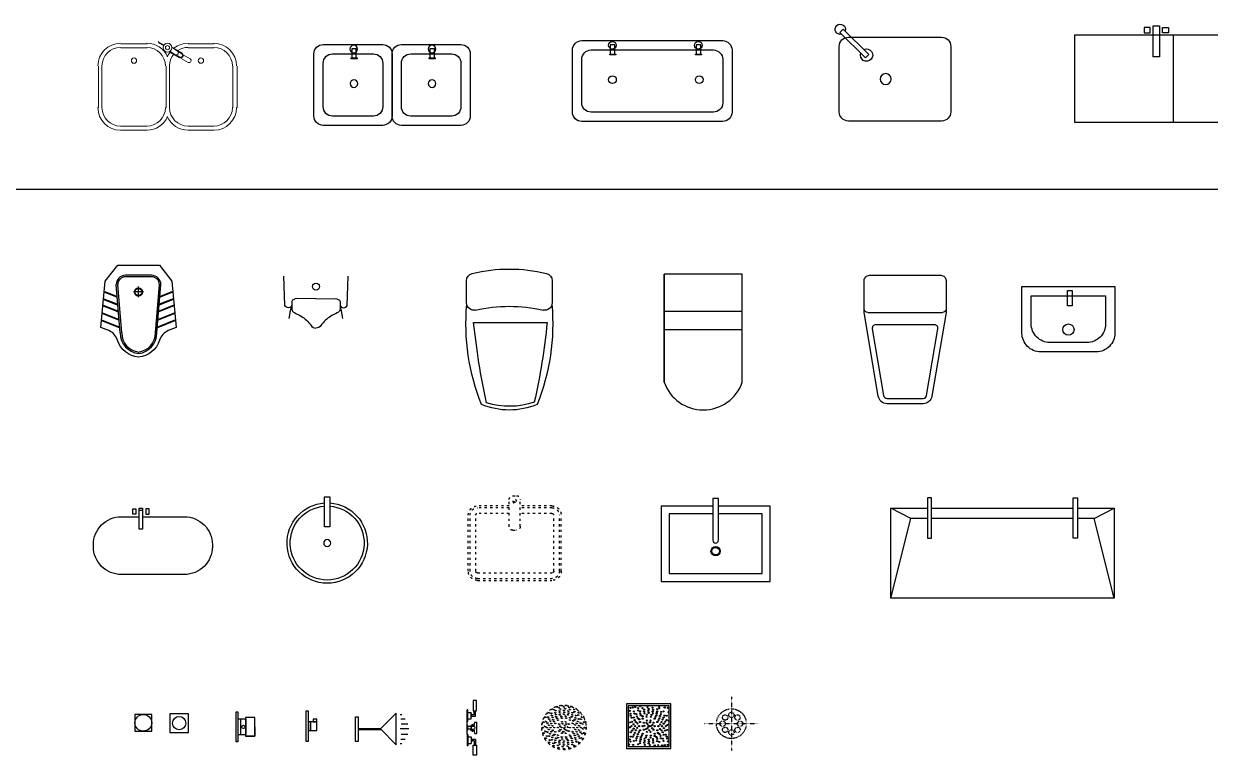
# Model space of a CAD drawing. Extents: x 185064 to 343242, y -369192 to -264966.
# Drawn here: x 191514 to 197893, y -341499 to -337568 of the extents above; entities that cross this region are included whole.
import ezdxf

# ---------------------------------------------------------------- set-up
doc = ezdxf.new("R2010")
doc.units = 0
for name, pattern in [('ACAD_ISO03W100', [30, 12, -18]), ('CENTER-1', [10, 6.25, -1.25, 1.25, -1.25]), ('HIDDEN2', [0.1875, 0.125, -0.0625]), ('HIDDENX2', [0.75, 0.5, -0.25])]:
    doc.linetypes.add(name, pattern=pattern)
for name, color, linetype in [('3', 3, 'Continuous'), ('4', 4, 'Continuous'), ('IDS-FIXT', 31, 'Continuous'), ('J--家具', 255, 'Continuous'), ('J.洁具', 2, 'Continuous'), ('固定家具', 3, 'Continuous'), ('文字', 2, 'Continuous')]:
    doc.layers.add(name, color=color, linetype=linetype)

# ---------------------------------------------------------------- blocks, each defined once
blk = doc.blocks.new('A$C321A7405')
at = {"color": 3}
for p, q in [((200.1, 76.9), (200.1, 71.8)), ((232.4, 76.9), (200.1, 76.9)), ((200.1, 71.8), (232.4, 71.8)), ((203.5, 23.1), (203.5, 76.9)), ((227.8, 76.9), (227.8, 23.1)), ((232.4, 71.8), (232.4, 76.9)), ((620.5, 76.9), (620.5, 71.8)), ((652.8, 76.9), (620.5, 76.9)), ((620.5, 71.8), (652.8, 71.8)), ((623.9, 23.1), (623.9, 76.9)), ((648.2, 76.9), (648.2, 23.1)), ((652.8, 71.8), (652.8, 76.9)), ((227.8, 23.1), (203.5, 23.1)), ((648.2, 23.1), (623.9, 23.1))]:
    blk.add_line(p, q, dxfattribs=at)
at = {"color": 3, "linetype": 'Continuous'}
for points in [[(370.4, 434.2), (50, 434.2, 0.414214), (0, 384.2), (0, 50, 0.414214), (50, 0), (370.4, 0, 0.414214), (420.4, 50), (420.4, 384.2, 0.414214)], [(790.8, 434.2), (470.4, 434.2, 0.414214), (420.4, 384.2), (420.4, 50, 0.414214), (470.4, 0), (790.8, 0, 0.414214), (840.8, 50), (840.8, 384.2, 0.414214)]]:
    blk.add_lwpolyline(points, format="xyb", close=True, dxfattribs=at)
at = {"color": 8}
for points in [[(320.4, 384.2), (100, 384.2, 0.414214), (50, 334.2), (50, 100, 0.414214), (100, 50), (320.4, 50, 0.414214), (370.4, 100), (370.4, 334.2, 0.414214)], [(740.8, 384.2), (520.4, 384.2, 0.414214), (470.4, 334.2), (470.4, 100, 0.414214), (520.4, 50), (740.8, 50, 0.414214), (790.8, 100), (790.8, 334.2, 0.414214)]]:
    blk.add_lwpolyline(points, format="xyb", close=True, dxfattribs=at)
at = {"color": 3}
for centre in [(215.1, 209.6), (635.5, 209.6), (214.6, 24.4), (635, 24.4)]:
    blk.add_circle(centre, 20.6, dxfattribs=at)
blk = doc.blocks.new('做成ACAD TuKuai0405')
at = {"color": 3, "linetype": 'Continuous'}
blk.add_lwpolyline([(0, -191.5, 0.428333), (28.5, -220), (199.3, -220), (650.1, -144.1, 0.366124), (689.7, -97.2), (689.7, 97.2, 0.366124), (650.1, 144.1), (199.3, 220), (28.5, 220, 0.415921), (0, 191.5)], format="xyb", close=True, dxfattribs=at)
blk.add_lwpolyline([(199.3, 201), (199.3, -201)], dxfattribs=at)
at = {"color": 8, "linetype": 'Continuous'}
blk.add_lwpolyline([(661.2, 97.2), (661.2, -97.2, -0.366124), (645.4, -116), (287.5, -176.3, -0.463996), (265.3, -157.5), (265.3, 157.5, -0.463996), (287.5, 176.3), (645.4, 116, -0.366124), (661.2, 97.2)], format="xyb", dxfattribs=at)
at = {"color": 3, "linetype": 'Continuous'}
for centre, start, end in [((180.3, 201), 0, 90), ((180.3, -201), 270.00001, 0)]:
    blk.add_arc(centre, 19, start, end, dxfattribs=at)
blk = doc.blocks.new('A$C58183757')
at = {"color": 8, "linetype": 'CENTER-1', "ltscale": 0.01}
for p, q in [((0, 160.4), (0, -160.4)), ((160.4, 0), (-160.4, 0))]:
    blk.add_line(p, q, dxfattribs=at)
at = {"color": 3, "linetype": 'HIDDENX2', "ltscale": 0.05}
blk.add_ellipse((0, 0), major_axis=(0, 88.9), ratio=1, start_param=-1.570796, end_param=4.712389, dxfattribs=at)
at = {"color": 8, "linetype": 'HIDDEN2', "ltscale": 0.05}
for centre, start_param, end_param in [((-52.3, 0), -1.570789, 4.712396), ((-37, 37), -1.570794, 4.712391), ((0, 52.3), -1.570789, 4.712396), ((37, 37), -1.570789, 4.712396), ((52.3, 0), -1.570789, 4.712396), ((-37, -37), -1.570789, 4.712396), ((0, -52.3), -1.570794, 4.712391), ((37, -37), -1.570789, 4.712396)]:
    blk.add_ellipse(centre, major_axis=(0, 15.9), ratio=1, start_param=start_param, end_param=end_param, dxfattribs=at)
blk = doc.blocks.new('XP-4')
at = {"color": 3, "linetype": 'Continuous'}
blk.add_lwpolyline([(0, -15.6), (0, 15.6), (-178.9, 15.6), (-178.9, -15.6)], close=True, dxfattribs=at)
blk.add_circle((-276, 0), 20.9, dxfattribs=at)
blk.add_arc((-276, 0), 240, 3.71774, 356.28226, dxfattribs=at)
at = {"color": 8}
blk.add_arc((-276, 0), 220.8, 3.87962, 356.12038, dxfattribs=at)
blk = doc.blocks.new('werwaer')
at = {"color": 3}
for p, q in [((1737314.7, -196845.3), (1737347, -196845.3)), ((1737314.7, -196850.4), (1737314.7, -196845.3)), ((1737318.1, -196796.6), (1737318.1, -196850.4)), ((1737342.5, -196796.6), (1737318.1, -196796.6)), ((1737342.5, -196850.4), (1737342.5, -196796.6)), ((1737347, -196845.3), (1737347, -196850.4)), ((1737776.8, -196845.3), (1737809.1, -196845.3)), ((1737776.8, -196850.4), (1737776.8, -196845.3)), ((1737780.2, -196796.6), (1737780.2, -196850.4)), ((1737804.6, -196796.6), (1737780.2, -196796.6)), ((1737804.6, -196850.4), (1737804.6, -196796.6)), ((1737809.1, -196845.3), (1737809.1, -196850.4)), ((1737347, -196850.4), (1737314.7, -196850.4)), ((1737809.1, -196850.4), (1737776.8, -196850.4))]:
    blk.add_line(p, q, dxfattribs=at)
at = {"color": 3, "linetype": 'Continuous'}
blk.add_lwpolyline([(1737922.3, -197207.7), (1737164.6, -197207.7, -0.414214), (1737114.6, -197157.7), (1737114.6, -196823.5, -0.414214), (1737164.6, -196773.5), (1737922.3, -196773.5, -0.414214), (1737972.3, -196823.5), (1737972.3, -197157.7, -0.414214)], format="xyb", close=True, dxfattribs=at)
at = {"color": 8}
blk.add_lwpolyline([(1737872.3, -197157.7), (1737214.6, -197157.7, -0.414214), (1737164.6, -197107.7), (1737164.6, -196873.5, -0.414214), (1737214.6, -196823.5), (1737872.3, -196823.5, -0.414214), (1737922.3, -196873.5), (1737922.3, -197107.7, -0.414214)], format="xyb", close=True, dxfattribs=at)
at = {"color": 3}
for centre in [(1737329.2, -196797.9), (1737791.3, -196797.9), (1737329.7, -196983.1), (1737796.1, -196983.1)]:
    blk.add_circle(centre, 20.6, dxfattribs=at)
blk = doc.blocks.new('A$C408E1D29')
at = {"color": 3, "linetype": 'ACAD_ISO03W100'}
for radius in [120, 118]:
    blk.add_circle((120, 120), radius, dxfattribs=at)
at = {"color": 250, "linetype": 'ACAD_ISO03W100'}
for centre in [(40.8, 199.2), (52.6, 196.6), (64, 217), (74, 199.7), (74.7, 211.4), (77.1, 189.9), (91, 228.2), (96.2, 208.9), (97.8, 188.5), (98.5, 199.1), (99.9, 220), (120, 232), (120, 212), (120, 192), (121.7, 202), (126.5, 221.8), (142.2, 188.5), (143.8, 208.9), (144.7, 198.2), (149, 228.2), (152.6, 216.7), (166, 199.7), (176, 217), (176.5, 204.9), (199.2, 199.2), (11.8, 149), (18.2, 126.5), (23, 176), (23.3, 152.6), (31.1, 143.8), (35.1, 176.5), (39.1, 133.3), (40.3, 166), (46.1, 155.6), (51.5, 142.2), (54.9, 185.1), (58.7, 129.4), (59.1, 175), (61.8, 162.3), (67, 152.2), (73.2, 142.6), (77.7, 178.2), (83.3, 170), (87.6, 160.7), (94.1, 138.8), (99.3, 127.5), (105.3, 180.2), (108.4, 170.7), (110.1, 150.4), (113, 140.9), (126, 130.4), (129.4, 181.3), (129.9, 150.4), (131.6, 170.7), (131.9, 138.5), (145.9, 138.8), (152.2, 173), (152.4, 160.7), (162.3, 178.2), (165.7, 188.1), (166.9, 142.6), (170, 156.7), (178.2, 162.3), (180.2, 134.7), (183.1, 172.4), (185.1, 185.1), (188.5, 142.2), (195.3, 152.5), (196.6, 187.4), (199.7, 166), (201.4, 130), (208.9, 143.8), (211.4, 165.3), (217, 176), (220, 140.1), (228.2, 149), (8, 120), (11.8, 91), (20, 99.9), (23, 64), (28, 120), (28.6, 74.7), (31.1, 96.2), (38.6, 110), (40.3, 74), (44.7, 87.5), (48, 120), (51.5, 97.8), (56.9, 67.6), (59.8, 105.3), (61.8, 77.7), (68, 120), (70, 83.3), (73.2, 97.4), (77.7, 61.8), (87.6, 79.3), (87.8, 67), (88, 120), (94.1, 101.2), (101.2, 108.5), (108, 120), (108.4, 69.3), (110.1, 89.6), (117.3, 98.2), (126, 109.6), (129.9, 89.6), (131.6, 69.3), (135.4, 104.3), (141.9, 122.2), (145.9, 101.2), (152, 120), (152.4, 79.3), (156.7, 70), (162.3, 61.8), (166.9, 97.4), (172, 120), (173, 87.8), (178.2, 77.7), (180.9, 65), (181.3, 110.6), (188.5, 97.8), (192, 120), (193.9, 84.4), (199.7, 74), (200.9, 106.7), (204.9, 63.5), (208.9, 96.2), (212, 120), (216.7, 87.4), (217, 64), (221.8, 113.5), (228.2, 91), (232, 120), (40.8, 40.8), (43.4, 52.6), (54.9, 54.9), (63.5, 35.1), (64, 23), (74, 40.3), (74.3, 51.9), (87.4, 23.3), (91, 11.8), (95.3, 41.8), (96.2, 31.1), (97.8, 51.5), (110.6, 58.7), (113.5, 18.2), (118.3, 38), (120, 48), (120, 28), (120, 8), (134.7, 59.8), (140.1, 20), (141.5, 40.9), (142.2, 51.5), (143.8, 31.1), (149, 11.8), (162.9, 50.1), (165.3, 28.6), (166, 40.3), (176, 23), (185.1, 54.9), (187.4, 43.4), (199.2, 40.8)]:
    blk.add_circle(centre, 3, dxfattribs=at)
at = {"color": 8, "linetype": 'ACAD_ISO03W100'}
blk.add_circle((120, 120), 5, dxfattribs=at)
blk = doc.blocks.new('A$C72E91987')
at = {"color": 3}
blk.add_line((26.9, 0.8), (16.9, 0.8), dxfattribs=at)
for points in [[(-98.1, -119.2), (141.9, -119.2), (141.9, 120.8), (-98.1, 120.8)], [(-88.1, -109.2), (131.9, -109.2), (131.9, 110.8), (-88.1, 110.8)]]:
    blk.add_lwpolyline(points, close=True, dxfattribs=at)
at = {"color": 250}
for centre in [(-80.5, 83.1), (-75.8, 98.5), (-75.5, 68), (-63.5, 101.4), (-57.3, 80), (-54.7, 68.2), (-50.1, 103.8), (-43.2, 65.9), (-34.6, 85.7), (-34.1, 97.8), (-24.1, 80.5), (-23.9, 68.9), (-23.6, 107.5), (-10.7, 97.5), (-2.8, 79), (-1.9, 89.7), (-0.4, 69.3), (12.5, 62.1), (15.4, 102.6), (20.2, 82.8), (21.9, 92.8), (21.9, 72.8), (36.6, 61), (42, 100.8), (43.4, 79.9), (44.1, 69.3), (45.7, 89.7), (64.8, 70.7), (67.2, 92.2), (67.9, 80.5), (77.9, 97.8), (78.5, 106.8), (86.9, 65.9), (89.3, 77.4), (101.1, 80), (108.1, 100.9), (126.1, 99.1), (128.6, 75.8), (-78.1, 20.9), (-75.1, 56.8), (-70.1, 0.8), (-69.5, 46.1), (-67, 24.6), (-59.5, 10.8), (-57.8, 46.8), (-53.4, 33.3), (-50.1, 0.8), (-46.6, 23.1), (-41.2, 53.2), (-38.3, 15.5), (-36.4, 43.1), (-30.1, 0.8), (-28.1, 37.5), (-25, 23.4), (-20.4, 59.1), (-10.5, 41.5), (-10.3, 53.8), (-10.1, 0.8), (-4, 19.6), (0, 3), (10, 19.3), (10.3, 51.5), (12, 31.2), (15.9, 11.2), (28.9, 21.7), (31.8, 31.2), (33.5, 51.5), (33.9, 0.8), (42.6, 8.3), (47.8, 19.6), (53.9, 0.8), (54.3, 41.5), (58.6, 50.8), (64.2, 59.1), (68.7, 23.4), (73.9, 0.8), (74.9, 33), (80.1, 43.1), (82.7, 55.8), (83.2, 10.2), (90.4, 23.1), (93.9, 0.8), (95.8, 36.4), (101.6, 46.8), (102.8, 14.2), (106.8, 57.3), (110.8, 24.6), (113.9, 0.8), (118.5, 33.4), (118.9, 56.8), (123.7, 7.3), (130.1, 29.8), (-79.9, -5.7), (-75.1, -55.2), (-74.8, -31.8), (-67, -23), (-63, -55.7), (-59, -12.5), (-57.8, -45.2), (-52, -34.8), (-46.6, -21.4), (-43.2, -64.2), (-39.4, -8.6), (-39, -54.2), (-36.4, -41.5), (-31.1, -31.4), (-25, -21.8), (-20.4, -57.4), (-14.8, -49.2), (-10.5, -39.8), (-4, -18), (6.5, -14.9), (7.2, -59.4), (10.3, -49.9), (12, -29.6), (15.9, -9.6), (24.6, -21), (31.3, -60.5), (31.8, -29.6), (33.5, -49.9), (40.7, -10.7), (47.8, -18), (54.1, -52.2), (54.3, -39.8), (64.2, -57.4), (68.7, -21.8), (71.9, -35.9), (80.1, -41.5), (82.1, -13.9), (85, -51.6), (86.9, -64.2), (90.4, -21.4), (97.2, -31.7), (98.4, -66.6), (101.6, -45.2), (103.3, -9.2), (110.8, -23), (113.3, -44.5), (118.9, -55.2), (121.9, -19.3), (122, -65.1), (-82.6, -97.8), (-80.3, -70.5), (-75.5, -81.9), (-61.6, -100), (-57.3, -78.4), (-45.5, -75.7), (-34.1, -96.2), (-24.1, -78.9), (-23.4, -90.6), (-21, -69.1), (-1.9, -88.1), (-0.4, -67.7), (0.4, -78.3), (1.8, -99.2), (21.9, -71.2), (21.9, -91.2), (23.6, -81.2), (28.4, -101), (44.1, -67.7), (45.7, -88.1), (46.6, -77.4), (54.4, -103), (67.6, -67.2), (67.9, -78.9), (72.7, -101.7), (78.4, -84.1), (93.3, -103.1), (101.1, -78.4), (108.2, -101), (123.4, -99.8), (125.2, -81.2)]:
    blk.add_circle(centre, 3, dxfattribs=at)
at = {"color": 3}
blk.add_circle((21.9, 0.8), 5, dxfattribs=at)
blk = doc.blocks.new('aweteart')
at = {"color": 3}
blk.add_wipeout([(544192.6, -751084.1), (544411.8, -751084.1), (544412.3, -751084.2), (544413.1, -751084.3), (544414.4, -751084.4), (544417, -751083.9), (544418.3, -751083.3), (544419.2, -751082.7), (544420.1, -751081.9), (544420.9, -751081.1), (544421.5, -751080.1), (544422, -751079.2), (544422.4, -751077.9), (544422.5, -751076.9), (544422.6, -751076), (544422.6, -751060.8), (544422.5, -751059.4), (544422.1, -751056.9), (544421.6, -751055.6), (544420.9, -751054.2), (544420.4, -751053.5), (544419.9, -751052.8), (544418.5, -751050.9), (544417.1, -751048.5), (544416, -751046.5), (544415.4, -751045), (544414.4, -751042.2), (544413.8, -751039.8), (544413.4, -751036.9), (544413.2, -751034.1), (544413.2, -751031.4), (544413.8, -751027), (544415.2, -751022.1), (544416.7, -751018.9), (544419, -751015.2), (544421.5, -751011.8), (544432.6, -750997.9), (544438.9, -750990.6), (544444, -750985.1), (544449.9, -750979), (544455.8, -750973.2), (544462.1, -750967.3), (544468.2, -750961.9), (544472.6, -750958.3), (544478.5, -750952.6), (544484.8, -750944.5), (544488.3, -750938.6), (544491, -750932.5), (544493.3, -750925.3), (544494.6, -750918.9), (544495.2, -750912), (544495.1, -750903.7), (544493.7, -750894.7), (544491.6, -750887.4), (544488.7, -750880.4), (544485.8, -750875.2), (544482.6, -750870.5), (544479.4, -750866.6), (544476.3, -750863.3), (544472.6, -750859.9), (544465.9, -750854.1), (544460.2, -750849.1), (544456.5, -750845.6), (544452.6, -750841.8), (544448, -750837.2), (544442.3, -750831.3), (544438.6, -750827.2), (544435, -750823.1), (544431.8, -750819.3), (544427.9, -750814.6), (544423.9, -750809.5), (544420.6, -750805.1), (544419, -750802.9), (544415.4, -750796.5), (544413.8, -750791.2), (544413.1, -750784.8), (544413.2, -750784), (544413.9, -750778.1), (544415.1, -750773.9), (544416.6, -750770.5), (544418.4, -750767.4), (544419.9, -750765.4), (544421.1, -750763.6), (544421.9, -750761.6), (544422.5, -750758.5), (544422.6, -750755.8), (544422.6, -750742.1), (544422.3, -750740), (544421.5, -750738), (544420.7, -750736.9), (544419.6, -750735.8), (544418.5, -750735), (544417.3, -750734.3), (544415.9, -750733.9), (544414.2, -750733.7), (544413.3, -750733.8), (544411.8, -750734.1), (544192.6, -750734.1)], dxfattribs=at).dxf.layer = 'J--家具'
at = {"layer": 'J--家具', "color": 8}
for points in [[(544349.9, -750778.8, 0.636046), (544349.9, -750742.1), (544192.6, -750735.9)], [(544313.4, -750909.1), (544312.6, -750804.7, -0.275651), (544327.8, -750778.8), (544363.6, -750778.8, -0.298622), (544389.5, -750795.8, 0.027436), (544406.5, -750828.6, 0.117492), (544456.5, -750882.2, -0.2463), (544471.2, -750909.1, 0.075507)], [(544313.4, -750909.1), (544312.6, -751013.4, 0.275651), (544327.8, -751039.3), (544363.6, -751039.3, 0.298622), (544389.5, -751022.3, -0.027436), (544406.5, -750989.6, -0.117492), (544456.5, -750935.9, 0.2463), (544471.2, -750909.1, -0.075507)], [(544349.9, -751039.3, -0.636046), (544349.9, -751076), (544192.6, -751082.3)]]:
    blk.add_lwpolyline(points, format="xyb", dxfattribs=at)
for points in [[(544419.9, -750765.3), (544378.8, -750771.6), (544352.3, -750777.4)], [(544419.9, -751052.8), (544378.8, -751046.5), (544352.3, -751040.7)]]:
    blk.add_lwpolyline(points, dxfattribs=at)
blk.add_circle((544248, -750909.1), 18.8, dxfattribs=at)
blk = doc.blocks.new('Wall Faucet')
at = {"layer": 'IDS-FIXT', "color": 3}
for p, q in [((52, 9.4, 0), (52, 13, 0)), ((114, 9.4, 0), (52, 9.4, 0)), ((65.5, 9.4, 0), (65.5, -7, 0)), ((100.5, 9.4, 0), (100.5, -7, 0)), ((114, 9.4, 0), (114, 13, 0)), ((114, 13, 0), (184, 13, 0)), ((184, 9.4, 0), (184, 13, 0)), ((184, 9.4, 0), (246, 9.4, 0)), ((197.5, 9.4, 0), (197.5, -7, 0)), ((232.5, 9.4, 0), (232.5, -7, 0)), ((246, 9.4, 0), (246, 13, 0)), ((79, -23, 0), (57, -23, 0)), ((87, -31, 0), (57, -31, 0)), ((100.5, -7, 0), (65.5, -7, 0)), ((76, -11, 0), (76, -7, 0)), ((90, -11, 0), (76, -11, 0)), ((79, -23, 0), (79, -11, 0)), ((87, -31, 0), (87, -11, 0)), ((90, -11, 0), (90, -7, 0)), ((197.5, -7, 0), (232.5, -7, 0)), ((208, -11, 0), (208, -7, 0)), ((208, -11, 0), (222, -11, 0)), ((211, -31, 0), (211, -11, 0)), ((211, -31, 0), (241, -31, 0)), ((219, -23, 0), (219, -11, 0)), ((219, -23, 0), (241, -23, 0)), ((222, -11, 0), (222, -7, 0)), ((296, -18.3, 0), (241, -18.3, 0)), ((241, -18.3, 0), (241, -35.8, 0)), ((241, -35.8, 0), (296, -35.8, 0)), ((296, -35.8, 0), (296, -18.3, 0)), ((296, -35.8, 0), (296, -35.8, 0))]:
    blk.add_line(p, q, dxfattribs=at)
at = {"layer": 'IDS-FIXT', "color": 3, "extrusion": (-2.18998e-09, 3.3527e-12, 1)}
for p, q in [((114, 13, 0), (52, 13, 0)), ((136.5, 9.4, 0), (136.5, 13, 0)), ((161.5, 13, 0), (136.5, 13, 0)), ((136.5, 9.4, 0), (161.5, 9.4, 0)), ((141.5, -2.4, 0), (141.5, 9.4, 0)), ((156.5, -2.4, 0), (156.5, 9.4, 0)), ((161.5, 9.4, 0), (161.5, 13, 0)), ((184, 13, 0), (246, 13, 0)), ((119.7, -27.6, 0), (119.7, -37.8, 0)), ((119.7, -37.8, 0), (179.9, -37.8, 0)), ((136.5, -18.2, 0), (131.5, -18.2, 0)), ((136.5, -18.2, 0), (136.2, -23.2, 0)), ((166.5, -18.2, 0), (161.5, -18.2, 0)), ((161.5, -18.2, 0), (161.5, -23.2, 0)), ((179.9, -28, 0), (179.9, -37.8, 0))]:
    blk.add_line(p, q, dxfattribs=at)
at = {"layer": 'IDS-FIXT', "color": 3, "extrusion": (-4.37996e-09, -5.1e-15, 1)}
for p, q in [((2, -18.3, 0), (57, -18.3, 0)), ((2, -35.8, 0), (2, -18.3, 0)), ((57, -35.8, 0), (2, -35.8, 0)), ((2, -35.8, 0), (2, -35.8, 0)), ((57, -18.3, 0), (57, -35.8, 0))]:
    blk.add_line(p, q, dxfattribs=at)
at = {"layer": 'IDS-FIXT', "color": 3, "extrusion": (-2.18998e-09, 3.3527e-12, 1)}
blk.add_circle((149, -18.2, 0), 9.39, dxfattribs=at)
for centre, radius, start, end in [((134.7, -50.6, 0), 27.5, 86.83269, 122.95449), ((149, -18.2, 0), 17.5, 115.37088, 179.99394), ((149, -18.2, 0), 12.5, 359.99394, 179.99394), ((149, -18.2, 0), 17.5, 359.99394, 64.61701), ((161.2, -61.7, 0), 38.6, 61.01826, 89.60303)]:
    blk.add_arc(centre, radius, start, end, dxfattribs=at)
blk = doc.blocks.new('23322')
at = {"color": 3, "lineweight": 0}
for points in [[(194366, -337588.4), (194341.5, -337590.8), (194318.7, -337597.9), (194298, -337609.1), (194280, -337624), (194265.2, -337642), (194254, -337662.6), (194246.9, -337685.4), (194244.4, -337709.9)], [(194366, -337610.5), (194345.9, -337612.5), (194327.3, -337618.3), (194310.4, -337627.5), (194295.6, -337639.6), (194283.5, -337654.3), (194274.3, -337671.2), (194268.5, -337689.9), (194266.5, -337709.9)], [(194367.6, -337591.5), (194509.7, -337591.5)], [(194367.6, -337613.6), (194509.7, -337613.6)], [(194619.5, -337661.3), (194611.2, -337645.5), (194600.8, -337631.2), (194588.5, -337618.8), (194574.7, -337608.2), (194559.5, -337599.8), (194543.2, -337593.5), (194526, -337589.7), (194508.1, -337588.4)], [(194607.6, -337709.9), (194605.5, -337689.9), (194599.7, -337671.2), (194590.6, -337654.3), (194578.4, -337639.6), (194563.7, -337627.5), (194546.8, -337618.3), (194528.1, -337612.5), (194508.1, -337610.5)], [(194598.1, -337601), (194569.7, -337585.2)], [(194572.1, -337579.1), (194569.9, -337579.7), (194570.4, -337581.8)], [(194601.2, -337597.8), (194572.8, -337582)], [(194586.2, -337594.5), (194588.4, -337593.9), (194587.9, -337591.7)], [(194699.1, -337642), (194645.5, -337610.5)], [(194696, -337645.2), (194645.5, -337613.6)], [(194729.1, -337588.4), (194709.3, -337590), (194690.1, -337594.8), (194671.9, -337602.7), (194655.1, -337613.5)], [(194729.1, -337610.5), (194714.9, -337611.5), (194700.9, -337614.5), (194687.6, -337619.6), (194675.1, -337626.5)], [(194730.7, -337591.5), (194869.7, -337591.5)], [(194730.7, -337613.6), (194869.7, -337613.6)], [(194989.7, -337709.9), (194987.2, -337685.4), (194980.1, -337662.6), (194968.9, -337642), (194954.1, -337624), (194936.1, -337609.1), (194915.4, -337597.9), (194892.6, -337590.8), (194868.1, -337588.4)], [(194967.6, -337709.9), (194965.5, -337689.9), (194959.7, -337671.2), (194950.6, -337654.3), (194938.4, -337639.6), (194923.7, -337627.5), (194906.8, -337618.3), (194888.1, -337612.5), (194868.1, -337610.5)], [(194633, -337635.6), (194624.5, -337648), (194617.7, -337661.4)], [(194629.7, -337635.7), (194683.4, -337667.3)], [(194651.9, -337647.3), (194642.3, -337661.4), (194635.4, -337676.7), (194631.1, -337693), (194629.7, -337709.9)], [(194632.8, -337632.6), (194683.4, -337664.2)], [(194660.3, -337649.9), (194664.4, -337651.4), (194668.6, -337651.2), (194672.5, -337649.4), (194675.4, -337646.2), (194676.9, -337642.1), (194676.7, -337637.8), (194674.9, -337634), (194671.7, -337631)], [(194670.7, -337654.7), (194689.7, -337667.3)], [(194689.7, -337667.3), (194670.7, -337654.7)], [(194702.3, -337648.4), (194680.2, -337635.7)], [(194702.3, -337648.4), (194680.2, -337635.7)], [(194680.7, -337665.3), (194686.1, -337667.2), (194691.5, -337666.9), (194696.4, -337664.6), (194700.3, -337660.4), (194702.2, -337655.1), (194701.9, -337649.7), (194699.6, -337644.8), (194695.4, -337640.9)], [(194682.4, -337662.6), (194686.5, -337664), (194690.7, -337663.8), (194694.6, -337662), (194697.6, -337658.8), (194699, -337654.7), (194698.8, -337650.4), (194697, -337646.6), (194693.8, -337643.6)], [(194692.8, -337670.5), (194730.7, -337692.6)], [(194743.4, -337673.6), (194705.5, -337651.5)], [(194729.7, -337691), (194733.9, -337692.5), (194738.1, -337692.3), (194742, -337690.5), (194744.9, -337687.2), (194746.4, -337683.1), (194746.2, -337678.9), (194744.4, -337675), (194741.2, -337672.1)], [(194247.6, -337935.7), (194247.6, -337711.5)], [(194266.5, -337935.7), (194266.5, -337711.5)], [(194610.7, -337935.7), (194610.7, -337711.5)], [(194629.7, -337935.7), (194629.7, -337711.5)], [(194970.7, -337935.7), (194970.7, -337711.5)], [(194992.8, -337935.7), (194992.8, -337711.5)], [(194244.4, -337934.2), (194246.9, -337958.7), (194254, -337981.5), (194265.2, -338002.1), (194280, -338020.1), (194298, -338035), (194318.7, -338046.2), (194341.5, -338053.3), (194366, -338055.7)], [(194266.5, -337934.2), (194268.5, -337954.2), (194274.3, -337972.9), (194283.5, -337989.8), (194295.6, -338004.5), (194310.4, -338016.6), (194327.3, -338025.8), (194345.9, -338031.6), (194366, -338033.6)], [(194508.1, -338033.6), (194528.1, -338031.6), (194546.8, -338025.8), (194563.7, -338016.6), (194578.4, -338004.5), (194590.6, -337989.8), (194599.7, -337972.9), (194605.5, -337954.2), (194607.6, -337934.2)], [(194629.7, -337934.2), (194631.7, -337954.2), (194637.5, -337972.9), (194646.7, -337989.8), (194658.8, -338004.5), (194673.5, -338016.6), (194690.4, -338025.8), (194709.1, -338031.6), (194729.1, -338033.6)], [(194868.1, -338055.7), (194892.6, -338053.3), (194915.4, -338046.2), (194936.1, -338035), (194954.1, -338020.1), (194968.9, -338002.1), (194980.1, -337981.5), (194987.2, -337958.7), (194989.7, -337934.2)], [(194868.1, -338033.6), (194888.1, -338031.6), (194906.8, -338025.8), (194923.7, -338016.6), (194938.4, -338004.5), (194950.6, -337989.8), (194959.7, -337972.9), (194965.5, -337954.2), (194967.6, -337934.2)], [(194508.1, -338055.7), (194526, -338054.4), (194543.2, -338050.6), (194559.5, -338044.3), (194574.7, -338035.9), (194588.5, -338025.3), (194600.8, -338012.8), (194611.2, -337998.6), (194619.5, -337982.7)], [(194617.7, -337982.7), (194626, -337998.6), (194636.5, -338012.8), (194648.7, -338025.3), (194662.5, -338035.9), (194677.7, -338044.3), (194694, -338050.6), (194711.3, -338054.4), (194729.1, -338055.7)], [(194509.7, -338033.6), (194367.6, -338033.6)], [(194509.7, -338055.7), (194367.6, -338055.7)], [(194869.7, -338033.6), (194730.7, -338033.6)], [(194869.7, -338055.7), (194730.7, -338055.7)]]:
    blk.add_lwpolyline(points, dxfattribs=at)
for centre, radius in [((194618.6, -337612), 23.7), ((194618.6, -337612), 11.1), ((194438.6, -337681.5), 14.2), ((194798.6, -337681.5), 14.2)]:
    blk.add_circle(centre, radius, dxfattribs=at)
blk = doc.blocks.new('aerteart')
at = {"color": 3, "linetype": 'ByBlock'}
for p, q in [((196542.8, -337420.4), (196041.2, -337420.4)), ((195992, -337469.5), (195992, -337821.4)), ((196591.9, -337821.4), (196591.9, -337469.5)), ((196041.2, -337870.6), (196542.8, -337870.6))]:
    blk.add_line(p, q, dxfattribs=at)
blk.add_circle((196242, -337645.5), 29.4, dxfattribs=at)
for centre, radius, start, end in [((196041.2, -337469.5), 49.1, 90, 180), ((196542.8, -337469.5), 49.1, 0, 90), ((196139.1, -337774.5), 33.2, 245.76625, 200.07601), ((196041.2, -337821.4), 49.1, 180, 270), ((196542.8, -337821.4), 49.1, 269.999, 0)]:
    blk.add_arc(centre, radius, start, end, dxfattribs=at)
at = {"layer": '文字', "color": 3}
blk.add_lwpolyline([(195995.8, -337895.9), (196014, -337914.2), (196152, -337778.4), (196133.8, -337760.1)], close=True, dxfattribs=at)
blk.add_arc((195998.2, -337913.2), 27.4, 74.94451, 18.864, dxfattribs=at)
blk = doc.blocks.new('1233')
at = {"color": 3}
for p, q in [((196634.9, -343369), (196596.4, -343466.4)), ((196638.7, -343369), (196600.1, -343466.4)), ((196673.2, -343373.2), (196637.7, -343462.8)), ((196677, -343373.2), (196641.4, -343462.8)), ((196714.2, -343377.6), (196681.9, -343459)), ((196717.9, -343377.6), (196685.7, -343459)), ((196748.1, -343381.2), (196718.5, -343455.9)), ((196751.8, -343381.2), (196722.2, -343455.9)), ((196787.3, -343385.5), (196760.8, -343452.2)), ((196791, -343385.5), (196764.5, -343452.2)), ((196568.2, -343468.8), (196828, -343447.5)), ((196568.9, -343476.8), (196828.7, -343455.5)), ((196788.5, -343593.5), (196788.5, -343539.6)), ((196870, -343637.5), (196870, -343497.5)), ((196878, -343637.5), (196878, -343497.5)), ((196760.5, -343567), (196817.8, -343567)), ((196568.2, -343666.3), (196828, -343687.5)), ((196568.9, -343658.3), (196828.7, -343679.6)), ((196634.9, -343766.1), (196596.4, -343668.7)), ((196638.7, -343766.1), (196600.1, -343668.7)), ((196673.2, -343761.9), (196637.7, -343672.3)), ((196677, -343761.9), (196641.4, -343672.3)), ((196714.2, -343757.5), (196681.9, -343676.1)), ((196717.9, -343757.5), (196685.7, -343676.1)), ((196748.1, -343753.9), (196718.5, -343679.2)), ((196751.8, -343753.9), (196722.2, -343679.2)), ((196787.3, -343749.6), (196760.8, -343682.9)), ((196791, -343749.6), (196764.5, -343682.9))]:
    blk.add_line(p, q, dxfattribs=at)
blk.add_lwpolyline([(196847.2, -343746.2), (196597.5, -343770.1), (196580.7, -343727.5, 0.228168), (196529.6, -343680.5, -0.304807), (196438.1, -343567.6, -0.30563), (196529.8, -343454.6, 0.227706), (196580.7, -343407.6), (196597.5, -343365), (196847.2, -343388.9), (196932.5, -343456.8), (196932.5, -343679.8), (196847.2, -343746.2)], format="xyb", dxfattribs=at)
for radius in [21.8, 18.8]:
    blk.add_circle((196788.5, -343567), radius, dxfattribs=at)
for centre, radius, start, end in [((196568.2, -343579.7), 110.9, 90, 173.72291), ((196568.2, -343579.7), 102.9, 90, 173.72291), ((196828, -343497.5), 50, 0, 90), ((196828, -343497.5), 42, 0, 90), ((196923.5, -343460.9), 9, 0, 63.57513), ((196568.2, -343555.4), 110.9, 186.27709, 270), ((196568.2, -343555.4), 102.9, 186.27709, 270), ((196828, -343637.5), 50, 270, 0), ((196828, -343637.5), 42, 270, 0)]:
    blk.add_arc(centre, radius, start, end, dxfattribs=at)
blk = doc.blocks.new('A$C305D0350')
at = {"layer": '3', "color": 3}
for p, q in [((3.2, 180.5), (3.2, 62)), ((463.2, 62), (463.2, 180.5))]:
    blk.add_line(p, q, dxfattribs=at)
for centre, radius, start, end in [((1166.5, 292.5), 1166.6, 158.1546, 185.01908), ((233.3, 375), 382.1, 67.01398, 113.05074), ((-700.2, 292.5), 1166.6, 354.98092, 21.85433), ((43.2, 180.5), 40, 77.46926, 180), ((233.2, 1035.4), 835.7, 257.46926, 282.53074), ((423.2, 180.5), 40, 0, 102.53074), ((43.2, 62), 40, 180, 256.18567), ((233.2, 834.8), 835.7, 256.18567, 283.81433), ((423.2, 62), 40, 283.81433, 0)]:
    blk.add_arc(centre, radius, start, end, dxfattribs=at)
at = {"layer": '4', "color": 3}
blk.add_line((40.8, 285.8), (436.6, 285.8), dxfattribs=at)
for centre, radius, start, end in [((4328.9, -181.7), 4313.5, 167.96811, 173.77703), ((233.7, 338.7), 398.4, 70.39046, 108.0654), ((-3039.5, -56), 3492.8, 5.61654, 12.73539)]:
    blk.add_arc(centre, radius, start, end, dxfattribs=at)
blk = doc.blocks.new('A$C321A376A')
at = {"layer": 'J.洁具', "color": 3, "ltscale": 15}
for p, q in [((0, 580.9), (0, 0)), ((420, 300), (0, 300)), ((420, 200), (0, 200))]:
    blk.add_line(p, q, dxfattribs=at)
at = {"layer": 'J.洁具', "color": 3}
blk.add_lwpolyline([(0, 0), (0, 580.9, -0.710215), (420, 580.9), (420, 0)], format="xyb", close=True, dxfattribs=at)
blk = doc.blocks.new('489')
at = {"layer": '固定家具', "color": 3, "linetype": 'ACAD_ISO03W100'}
for p, q in [((1097793.8, 109355.7), (1098193.8, 109355.7)), ((1097743.8, 109305.7), (1097743.8, 109125.7)), ((1098243.8, 109305.7), (1098243.8, 109005.7)), ((1097743.8, 109125.7), (1097743.8, 109005.7)), ((1097983.8, 109086.2), (1098003.8, 109086.2)), ((1097963.8, 109066.2), (1097963.8, 108920.8)), ((1098023.8, 109066.2), (1098023.8, 108920.8)), ((1097963.8, 108955.7), (1097793.8, 108955.7)), ((1098193.8, 108955.7), (1098023.8, 108955.7)), ((1097983.8, 108900.8), (1098003.8, 108900.8))]:
    blk.add_line(p, q, dxfattribs=at)
at = {"layer": '固定家具', "color": 8, "linetype": 'ACAD_ISO03W100'}
for p, q in [((1097793.8, 109345.7), (1098193.8, 109345.7)), ((1097753.8, 109305.7), (1097753.8, 109125.7)), ((1097783.8, 109305.7), (1097783.8, 109125.7)), ((1097793.8, 109315.7), (1098193.8, 109315.7)), ((1098203.8, 109305.7), (1098203.8, 109005.7)), ((1098233.8, 109305.7), (1098233.8, 109005.7)), ((1097753.8, 109125.7), (1097753.8, 109005.7)), ((1097783.8, 109125.7), (1097783.8, 109005.7)), ((1097963.8, 108995.7), (1097793.8, 108995.7)), ((1097963.8, 108965.7), (1097793.8, 108965.7)), ((1098193.8, 108995.7), (1098023.8, 108995.7)), ((1098193.8, 108965.7), (1098023.8, 108965.7))]:
    blk.add_line(p, q, dxfattribs=at)
at = {"layer": '固定家具', "color": 1, "linetype": 'ACAD_ISO03W100'}
for radius in [10, 5]:
    blk.add_circle((1097993.8, 108930.8), radius, dxfattribs=at)
at = {"layer": '固定家具', "color": 3, "linetype": 'ACAD_ISO03W100'}
for centre, radius, start, end in [((1097793.8, 109305.7), 50, 90, 180), ((1098193.8, 109305.7), 50, 0, 90), ((1097983.8, 109066.2), 20, 90, 180), ((1098003.8, 109066.2), 20, 0, 90), ((1097793.8, 109005.7), 50, 180, 270), ((1098193.8, 109005.7), 50, 270, 0), ((1097983.8, 108920.8), 20, 180, 270), ((1098003.8, 108920.8), 20, 270, 0)]:
    blk.add_arc(centre, radius, start, end, dxfattribs=at)
at = {"layer": '固定家具', "color": 8, "linetype": 'ACAD_ISO03W100'}
for centre, radius, start, end in [((1097793.8, 109305.7), 40, 90, 180), ((1098193.8, 109305.7), 40, 0, 90), ((1097793.8, 109305.7), 10, 90, 180), ((1098193.8, 109305.7), 10, 0, 90), ((1097793.8, 109005.7), 40, 180, 270), ((1097793.8, 109005.7), 10, 180, 270), ((1098193.8, 109005.7), 40, 270, 0), ((1098193.8, 109005.7), 10, 270, 0)]:
    blk.add_arc(centre, radius, start, end, dxfattribs=at)
blk = doc.blocks.new('1123111')
at = {"color": 3}
for p, q in [((193405.1, -341467.9), (193405.1, -341298.2)), ((193425.3, -341304.5), (193435.4, -341304.5)), ((193200.2, -341380), (193323.3, -341380)), ((193425.3, -341381.2), (193473.4, -341381.2)), ((193430, -341329.3), (193453.3, -341329.3)), ((193432.3, -341354.8), (193467.2, -341354.8)), ((193200.2, -341386), (193323.3, -341386)), ((193430, -341436.8), (193453.3, -341436.8)), ((193432.3, -341411.2), (193467.2, -341411.2)), ((193425.3, -341461.6), (193435.4, -341461.6))]:
    blk.add_line(p, q, dxfattribs=at)
blk.add_lwpolyline([(193185.2, -341316.8), (193200.2, -341316.8), (193200.2, -341449.8), (193185.2, -341449.8)], close=True, dxfattribs=at)
blk.add_lwpolyline([(193405.1, -341298.2), (193320.3, -341383), (193405.1, -341467.9)], dxfattribs=at)

msp = doc.modelspace()

# ---------------------------------------------------------------- linework, layer by layer
at = {"color": 3, "ltscale": 1000}
msp.add_line((197694, -337628.1), (197694, -338099.1), dxfattribs=at)
at = {"color": 8}
msp.add_line((185063.7, -338457.3), (218275.3, -338457.3), dxfattribs=at)
at = {"color": 3}
for p, q in [((196175.4, -340655.6), (196175.4, -340171.1)), ((196175.4, -340171.1), (196372.9, -340171.1)), ((196282.9, -340226.1), (196175.4, -340171.1)), ((196394.9, -340171.1), (197156.4, -340171.1)), ((197178.4, -340171.1), (197375.9, -340171.1)), ((197268.4, -340226.1), (197375.9, -340171.1)), ((197375.9, -340171.1), (197375.9, -340655.6)), ((192152.8, -340184.3), (192135.5, -340184.3)), ((196175.4, -340655.6), (196282.9, -340226.1)), ((196372.9, -340226.1), (196282.9, -340226.1)), ((197156.4, -340226.1), (196394.9, -340226.1)), ((197268.4, -340226.1), (197178.4, -340226.1)), ((197375.9, -340655.6), (197268.4, -340226.1)), ((197375.9, -340655.6), (196175.4, -340655.6)), ((192680, -341305.9), (192680, -341386.9))]:
    msp.add_line(p, q, dxfattribs=at)
at = {"color": 3, "ltscale": 3}
msp.add_line((193055.7, -341320.2), (193055.7, -341365.2), dxfattribs=at)
at = {"color": 3}
for points in [[(197569.5, -337588.6), (197538, -337588.6), (197538, -337616.1), (197569.5, -337616.1)], [(197636.5, -337588.6), (197668, -337588.6), (197668, -337616.1), (197636.5, -337616.1)], [(192135.5, -340283.3), (192135.5, -340172), (192152.8, -340172), (192152.8, -340283.3)], [(196372.9, -340115.6), (196372.9, -340333.1), (196394.9, -340333.1), (196394.9, -340115.6)], [(197178.4, -340115.6), (197178.4, -340333.1), (197156.4, -340333.1), (197156.4, -340115.6)], [(192100.3, -340203.6), (192100.3, -340174), (192116.9, -340174), (192116.9, -340203.6)], [(192188, -340203.6), (192188, -340174), (192171.4, -340174), (192171.4, -340203.6)], [(192300, -341376.4), (192400, -341376.4), (192400, -341276.4), (192300, -341276.4)], [(192665.6, -341266.4), (192665.6, -341426.4), (192656.6, -341426.4), (192656.6, -341266.4)], [(192665.6, -341305.9), (192665.6, -341386.9), (192710.6, -341386.9), (192710.6, -341305.9)], [(192706.6, -341296.4), (192706.6, -341396.4), (192756.6, -341396.4), (192756.6, -341296.4)]]:
    msp.add_lwpolyline(points, close=True, dxfattribs=at)
at = {"color": 3, "ltscale": 1000}
for points in [[(197586.5, -337580.1), (197619.5, -337580.1), (197619.5, -337745.1), (197586.5, -337745.1)], [(197165.5, -337628.1), (198027.5, -337628.1), (198027.5, -338099.1), (197165.5, -338099.1)]]:
    msp.add_lwpolyline(points, close=True, dxfattribs=at)
at = {"color": 3}
for points in [[(196880.5, -338980.8), (197380.2, -338980.8), (197380.2, -339231, -0.414214), (197280.2, -339331), (196980.5, -339331, -0.414214), (196880.5, -339231)], [(196930.5, -339030.8), (197330.2, -339030.8), (197330.2, -339181, -0.414214), (197230.2, -339281), (197030.5, -339281, -0.414214), (196930.5, -339181)]]:
    msp.add_lwpolyline(points, format="xyb", close=True, dxfattribs=at)
at = {"color": 3, "elevation": -0.5}
msp.add_lwpolyline([(197125.6, -339000.7), (197151.3, -339000.7), (197151.3, -339084.1), (197125.6, -339084.1)], close=True, dxfattribs=at)
at = {"color": 3, "ltscale": 15}
for points in [[(195218.9, -340160.1), (194941.4, -340160.1), (194941.4, -340565.1), (195526.4, -340565.1), (195526.4, -340160.1), (195248.9, -340160.1)], [(195248.9, -340343.6), (195248.9, -340119.2), (195218.9, -340119.2), (195218.9, -340343.6)], [(195218.9, -340201.5), (194983.9, -340201.5), (194983.9, -340522.6), (195483.9, -340522.6), (195483.9, -340201.5), (195248.9, -340201.5)]]:
    msp.add_lwpolyline(points, dxfattribs=at)
at = {"color": 3}
msp.add_lwpolyline([(192152.8, -340217.3), (192378.3, -340217.3, -0.414214), (192528.3, -340367.3), (192528.3, -340377.7, -0.414214), (192378.3, -340527.7), (192038.8, -340527.7, -0.414214), (191888.8, -340377.7), (191888.8, -340367.3, -0.414214), (192038.8, -340217.3), (192135.5, -340217.3)], format="xyb", dxfattribs=at)
at = {"color": 3, "linetype": 'ByBlock', "ltscale": 0.5, "elevation": 0}
msp.add_lwpolyline([(192202.2, -341369.5), (192202.2, -341279.5), (192112.2, -341279.5), (192112.2, -341369.5)], close=True, dxfattribs=at)
at = {"color": 3}
for points in [[(192756.6, -341346.4), (192756.6, -341296.4), (192706.6, -341296.4)], [(192756.6, -341346.4), (192756.6, -341396.4), (192706.6, -341396.4)]]:
    msp.add_lwpolyline(points, dxfattribs=at)
at = {"color": 3, "ltscale": 3}
for points in [[(193030.7, -341422.7), (193045.7, -341422.7), (193045.7, -341262.7), (193030.7, -341262.7)], [(193045.7, -341365.2), (193090.7, -341365.2), (193090.7, -341320.2), (193045.7, -341320.2)], [(193070.7, -341320.2), (193090.7, -341320.2), (193090.7, -341305.2), (193070.7, -341305.2)]]:
    msp.add_lwpolyline(points, close=True, dxfattribs=at)
at = {"color": 3}
for centre, radius in [((197130.4, -339211.4), 30.3), ((192350, -341326.4), 35.9), ((192695.3, -341346.4), 9)]:
    msp.add_circle(centre, radius, dxfattribs=at)
at = {"color": 3, "ltscale": 15}
for radius in [25, 20]:
    msp.add_circle((195233.9, -340402.7), radius, dxfattribs=at)
at = {"color": 3, "linetype": 'ByBlock', "ltscale": 0.5}
msp.add_circle((192157.2, -341324.5), 45, dxfattribs=at)
at = {"color": 3, "ltscale": 15}
msp.add_arc((195233.9, -340343.6), 15, 180, 0, dxfattribs=at)

# ---------------------------------------------------------------- block references
at = {"xscale": -1, "rotation": 180}
for name, p in [('aerteart', (-93.9, -675511.1)), ('A$C305D0350', (193891.7, -338886.9)), ('A$C321A376A', (194957.3, -338913.5))]:
    msp.add_blockref(name, p, dxfattribs=at)
for name, p in [('23322', (-2331.5, -84.6)), ('werwaer', (-1542650.3, -140885.5)), ('1123111', (111.9, 25.2))]:
    msp.add_blockref(name, p)
at = {"linetype": 'Continuous', "xscale": -1, "rotation": 180}
msp.add_blockref('A$C321A7405', (193074.1, -337680), dxfattribs=at)
at = {"rotation": 90}
msp.add_blockref('1233', (-151435.9, -535798), dxfattribs=at)
at = {"color": 3, "rotation": 270}
msp.add_blockref('aweteart', (943994.6, 205267.3), dxfattribs=at)
at = {"color": 3, "ltscale": 3, "xscale": -1, "rotation": 90}
msp.add_blockref('做成ACAD TuKuai0405', (196252.4, -338920), dxfattribs=at)
at = {"color": 3, "xscale": -1, "rotation": 180}
msp.add_blockref('489', (-903839.9, -231203.5), dxfattribs=at)
at = {"color": 3, "linetype": 'Continuous', "xscale": -0.9, "yscale": 0.9, "zscale": 0.9, "rotation": 270}
msp.add_blockref('XP-4', (193145.7, -340110.3), dxfattribs=at)
at = {"color": 3, "xscale": 0.9, "yscale": 0.9, "zscale": 0.9}
msp.add_blockref('A$C58183757', (195318.5, -341329.2), dxfattribs=at)
at = {"color": 3, "extrusion": (3.3552e-12, 2.18998e-09, 1), "rotation": 89.99993369247014}
msp.add_blockref('Wall Faucet', (193912, -341500.9, 0), dxfattribs=at)
at = {"color": 3, "lineweight": -2}
msp.add_blockref('A$C408E1D29', (194298.7, -341469.4), dxfattribs=at)
at = {"color": 3, "ltscale": 3}
msp.add_blockref('A$C72E91987', (194852, -341343.5), dxfattribs=at)

doc.saveas('drawing.dxf')
